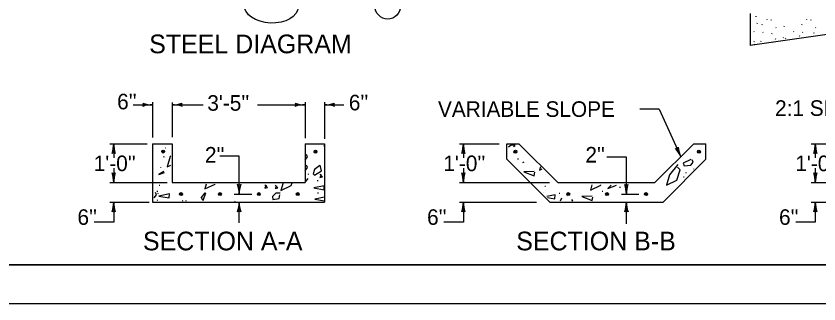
# Model space of a CAD drawing. Extents: x 999.2 to 1036.7, y 999.6 to 1022.6.
# Drawn here: x 1011.93 to 1022.25, y 1000 to 1003.7 of the extents above; entities that cross this region are included whole.
import ezdxf

# ---------------------------------------------------------------- set-up
doc = ezdxf.new("R2010")
doc.units = 0
for name, color, linetype in [('Level 1', 7, 'Continuous'), ('Level 10', 7, 'Continuous'), ('Level 11', 7, 'Continuous'), ('Level 14', 7, 'Continuous'), ('Level 5', 7, 'Continuous')]:
    doc.layers.add(name, color=color, linetype=linetype)

msp = doc.modelspace()

# ---------------------------------------------------------------- linework, layer by layer
at = {"layer": 'Level 1'}
for p, q in [((1021.37, 1003.728), (1021.37, 1003.317)), ((1021.444, 1003.687), (1021.448, 1003.695)), ((1021.581, 1003.654), (1021.585, 1003.648)), ((1021.635, 1003.652), (1021.639, 1003.646)), ((1022.091, 1003.654), (1022.095, 1003.648)), ((1022.146, 1003.652), (1022.149, 1003.646)), ((1021.459, 1003.601), (1021.463, 1003.609)), ((1021.524, 1003.583), (1021.528, 1003.592)), ((1021.7, 1003.55), (1021.704, 1003.544)), ((1021.807, 1003.561), (1021.811, 1003.57)), ((1022.034, 1003.583), (1022.038, 1003.592)), ((1022.21, 1003.55), (1022.214, 1003.544)), ((1022.42, 1003.467), (1021.37, 1003.317)), ((1021.417, 1003.5), (1021.421, 1003.494)), ((1021.53, 1003.489), (1021.534, 1003.484)), ((1021.649, 1003.468), (1021.653, 1003.476)), ((1021.927, 1003.5), (1021.931, 1003.494)), ((1022.005, 1003.439), (1022.008, 1003.448)), ((1022.04, 1003.489), (1022.044, 1003.484)), ((1022.188, 1003.475), (1022.191, 1003.484)), ((1021.419, 1003.367), (1021.423, 1003.376)), ((1021.42, 1003.336), (1021.424, 1003.33)), ((1021.505, 1003.371), (1021.509, 1003.379)), ((1021.652, 1003.358), (1021.656, 1003.365)), ((1021.696, 1003.399), (1021.7, 1003.408)), ((1021.794, 1003.421), (1021.798, 1003.415)), ((1021.825, 1003.41), (1021.829, 1003.419)), ((1013.438, 1002.558), (1013.688, 1002.558)), ((1013.688, 1002.591), (1013.688, 1002.138)), ((1013.938, 1002.587), (1013.938, 1002.143)), ((1013.938, 1002.558), (1014.337, 1002.558)), ((1015.038, 1002.558), (1015.647, 1002.558)), ((1015.647, 1002.591), (1015.647, 1002.13)), ((1015.897, 1002.589), (1015.897, 1002.121)), ((1015.897, 1002.558), (1016.147, 1002.558)), ((1020.199, 1002.501), (1019.949, 1002.501)), ((1020.199, 1002.501), (1020.478, 1001.891)), ((1013.137, 1002.058), (1013.619, 1002.058)), ((1013.188, 1002.058), (1013.188, 1001.876)), ((1013.688, 1002.058), (1013.938, 1002.058)), ((1013.688, 1002.058), (1013.688, 1001.308)), ((1013.938, 1002.058), (1013.938, 1001.558)), ((1015.647, 1002.058), (1015.647, 1001.558)), ((1015.647, 1002.058), (1015.897, 1002.058)), ((1015.897, 1002.058), (1015.897, 1001.308)), ((1017.631, 1002.058), (1018.142, 1002.058)), ((1017.631, 1002.058), (1018.113, 1002.058)), ((1017.682, 1002.058), (1017.682, 1001.876)), ((1018.239, 1002.058), (1018.395, 1002.058)), ((1018.239, 1001.86), (1018.239, 1002.058)), ((1018.395, 1002.058), (1018.895, 1001.558)), ((1020.145, 1001.558), (1020.645, 1002.058)), ((1020.645, 1002.058), (1020.801, 1002.058)), ((1020.801, 1001.86), (1020.801, 1002.058)), ((1022.154, 1002.058), (1022.706, 1002.058)), ((1022.154, 1002.058), (1022.636, 1002.058)), ((1022.206, 1002.058), (1022.206, 1001.876)), ((1014.801, 1001.898), (1014.551, 1001.898)), ((1014.801, 1001.411), (1014.801, 1001.898)), ((1019.778, 1001.886), (1019.528, 1001.886)), ((1019.778, 1001.41), (1019.778, 1001.886)), ((1018.239, 1001.86), (1018.792, 1001.308)), ((1020.249, 1001.308), (1020.801, 1001.86)), ((1013.188, 1001.745), (1013.188, 1001.558)), ((1017.682, 1001.745), (1017.682, 1001.558)), ((1022.206, 1001.745), (1022.206, 1001.558)), ((1013.137, 1001.558), (1013.877, 1001.558)), ((1013.938, 1001.558), (1015.647, 1001.558)), ((1017.631, 1001.558), (1018.79, 1001.558)), ((1018.895, 1001.558), (1020.145, 1001.558)), ((1022.154, 1001.558), (1023.67, 1001.558)), ((1022.154, 1001.558), (1023.314, 1001.558)), ((1014.738, 1001.411), (1014.962, 1001.411)), ((1019.716, 1001.41), (1019.939, 1001.41)), ((1013.137, 1001.308), (1013.645, 1001.308)), ((1013.188, 1001.308), (1013.188, 1001.052)), ((1013.688, 1001.308), (1015.897, 1001.308)), ((1014.801, 1001.042), (1014.801, 1001.308)), ((1017.631, 1001.308), (1018.624, 1001.308)), ((1017.682, 1001.308), (1017.682, 1001.052)), ((1018.792, 1001.308), (1020.249, 1001.308)), ((1019.778, 1001.027), (1019.778, 1001.308)), ((1022.154, 1001.308), (1023.565, 1001.308)), ((1022.206, 1001.308), (1022.206, 1001.052)), ((1013.188, 1001.052), (1012.938, 1001.052)), ((1017.682, 1001.052), (1017.432, 1001.052)), ((1022.206, 1001.052), (1021.956, 1001.052))]:
    msp.add_line(p, q, dxfattribs=at)
for points in [[(1015.897, 1002.029), (1015.886, 1002.028)], [(1015.65, 1001.922), (1015.647, 1001.92)], [(1015.647, 1001.847), (1015.649, 1001.847), (1015.678, 1001.887), (1015.665, 1001.919)], [(1015.65, 1001.786), (1015.647, 1001.784)], [(1015.647, 1001.711), (1015.649, 1001.711), (1015.678, 1001.751), (1015.665, 1001.783)], [(1015.837, 1001.776), (1015.768, 1001.725), (1015.751, 1001.672), (1015.771, 1001.653), (1015.858, 1001.708), (1015.843, 1001.78)], [(1015.682, 1001.61), (1015.647, 1001.57)], [(1015.693, 1001.665), (1015.682, 1001.664)], [(1015.815, 1001.58), (1015.804, 1001.579)], [(1015.854, 1001.656), (1015.837, 1001.622), (1015.871, 1001.63), (1015.84, 1001.665)], [(1015.146, 1001.523), (1015.129, 1001.488), (1015.163, 1001.496), (1015.132, 1001.531)], [(1015.279, 1001.518), (1015.263, 1001.484), (1015.296, 1001.492), (1015.265, 1001.527)], [(1015.366, 1001.553), (1015.338, 1001.457), (1015.47, 1001.521), (1015.481, 1001.555)], [(1015.895, 1001.518), (1015.761, 1001.491), (1015.894, 1001.467), (1015.895, 1001.52)], [(1015.327, 1001.421), (1015.273, 1001.423), (1015.229, 1001.378), (1015.233, 1001.339), (1015.314, 1001.353), (1015.325, 1001.402)], [(1015.897, 1001.371), (1015.775, 1001.346), (1015.897, 1001.325)], [(1015.819, 1001.422), (1015.808, 1001.421)]]:
    msp.add_lwpolyline(points, dxfattribs=at)
for centre, radius in [((1016.71, 1003.822), 0.164), ((1013.824, 1001.956), 0.0188), ((1013.824, 1001.956), 0.00938), ((1015.782, 1001.955), 0.0188), ((1015.782, 1001.955), 0.00938), ((1018.351, 1001.955), 0.0188), ((1018.351, 1001.955), 0.00938), ((1020.71, 1001.955), 0.0188), ((1020.71, 1001.955), 0.00938), ((1014.053, 1001.411), 0.0188), ((1014.053, 1001.411), 0.00938), ((1014.553, 1001.411), 0.0188), ((1014.553, 1001.411), 0.00938), ((1015.053, 1001.411), 0.0188), ((1015.053, 1001.411), 0.00938), ((1015.553, 1001.411), 0.0188), ((1015.553, 1001.411), 0.00938), ((1019.03, 1001.41), 0.0188), ((1019.03, 1001.41), 0.00938), ((1019.53, 1001.41), 0.0188), ((1019.53, 1001.41), 0.00938), ((1020.03, 1001.41), 0.0188), ((1020.03, 1001.41), 0.00938)]:
    msp.add_circle(centre, radius, dxfattribs=at)
for centre, radius, start, end in [((1013.54, 1002.558), 0.0313, 318.7746, 40.8913), ((1013.688, 1002.948), 0.391, 251.3472, 269.9939), ((1013.688, 1002.167), 0.391, 90, 108.6688), ((1013.688, 1002.167), 0.391, 89.9878, 90), ((1013.938, 1002.948), 0.391, 270, 288.6688), ((1013.938, 1002.948), 0.391, 269.9878, 270), ((1013.938, 1002.167), 0.391, 71.3472, 89.9939), ((1014.087, 1002.557), 0.0313, 138.7746, 220.8913), ((1015.498, 1002.558), 0.0313, 318.7746, 40.8913), ((1015.647, 1002.167), 0.391, 90, 108.6688), ((1015.647, 1002.948), 0.391, 251.3472, 269.9939), ((1015.647, 1002.167), 0.391, 89.9878, 90), ((1015.897, 1002.948), 0.391, 269.9878, 270), ((1015.897, 1002.948), 0.391, 270, 288.6688), ((1015.897, 1002.167), 0.391, 71.3472, 89.9939), ((1016.045, 1002.557), 0.0313, 138.7746, 220.8913), ((1012.797, 1002.058), 0.391, 341.3472, 359.9939), ((1013.579, 1002.058), 0.391, 180, 198.6688), ((1013.579, 1002.058), 0.391, 179.9878, 180), ((1017.291, 1002.058), 0.391, 341.3472, 359.9939), ((1018.073, 1002.058), 0.391, 180, 198.6688), ((1018.073, 1002.058), 0.391, 179.9878, 180), ((1020.417, 1002.026), 0.0313, 253.3793, 335.496), ((1020.123, 1001.728), 0.391, 24.6047, 43.2735), ((1020.834, 1002.054), 0.391, 185.9519, 204.5986), ((1021.815, 1002.058), 0.391, 341.3472, 359.9939), ((1022.597, 1002.058), 0.391, 180, 198.6688), ((1022.597, 1002.058), 0.391, 179.9878, 180), ((1013.188, 1001.909), 0.0313, 48.7746, 130.8913), ((1017.682, 1001.909), 0.0313, 48.7746, 130.8913), ((1020.123, 1001.728), 0.391, 24.5925, 24.6047), ((1022.206, 1001.909), 0.0313, 48.7746, 130.8913), ((1013.188, 1001.706), 0.0313, 228.7746, 310.8913), ((1012.797, 1001.558), 0.391, 0, 18.6688), ((1013.579, 1001.558), 0.391, 161.3472, 179.9939), ((1017.682, 1001.706), 0.0313, 228.7746, 310.8913), ((1017.291, 1001.558), 0.391, 0, 18.6688), ((1018.073, 1001.558), 0.391, 161.3472, 179.9939), ((1022.206, 1001.706), 0.0313, 228.7746, 310.8913), ((1021.815, 1001.558), 0.391, 0, 18.6688), ((1022.597, 1001.558), 0.391, 161.3472, 179.9939), ((1012.797, 1001.558), 0.391, 359.9878, 0), ((1014.801, 1001.559), 0.0313, 228.7746, 310.8913), ((1014.41, 1001.411), 0.391, 0, 18.6688), ((1015.192, 1001.411), 0.391, 161.3472, 179.9939), ((1017.291, 1001.558), 0.391, 359.9878, 0), ((1019.778, 1001.558), 0.0313, 228.7746, 310.8913), ((1019.387, 1001.41), 0.391, 0, 18.6688), ((1020.169, 1001.41), 0.391, 161.3472, 179.9939), ((1021.815, 1001.558), 0.391, 359.9878, 0), ((1014.41, 1001.411), 0.391, 359.9878, 0), ((1019.387, 1001.41), 0.391, 359.9878, 0), ((1012.797, 1001.308), 0.391, 341.3472, 359.9939), ((1013.579, 1001.308), 0.391, 180, 198.6688), ((1013.579, 1001.308), 0.391, 179.9878, 180), ((1014.41, 1001.308), 0.391, 341.3472, 359.9939), ((1015.192, 1001.308), 0.391, 180, 198.6688), ((1015.192, 1001.308), 0.391, 179.9878, 180), ((1017.291, 1001.308), 0.391, 341.3472, 359.9939), ((1018.073, 1001.308), 0.391, 180, 198.6688), ((1018.073, 1001.308), 0.391, 179.9878, 180), ((1019.387, 1001.308), 0.391, 341.3472, 359.9939), ((1020.169, 1001.308), 0.391, 180, 198.6688), ((1020.169, 1001.308), 0.391, 179.9878, 180), ((1021.815, 1001.308), 0.391, 341.3472, 359.9939), ((1022.597, 1001.308), 0.391, 180, 198.6688), ((1022.597, 1001.308), 0.391, 179.9878, 180), ((1013.188, 1001.159), 0.0313, 48.7746, 130.8913), ((1014.801, 1001.159), 0.0313, 48.7746, 130.8913), ((1017.682, 1001.159), 0.0313, 48.7746, 130.8913), ((1019.778, 1001.159), 0.0313, 48.7746, 130.8913), ((1022.206, 1001.159), 0.0313, 48.7746, 130.8913)]:
    msp.add_arc(centre, radius, start, end, dxfattribs=at)
msp.add_ellipse((1015.212, 1003.827), major_axis=(0.347, -0.013), ratio=0.63503, dxfattribs=at)
at = {"layer": 'Level 10'}
msp.add_line((1035.5, 1000.5), (1007, 1000.5), dxfattribs=at)
at = {"layer": 'Level 11'}
msp.add_lwpolyline([(1007, 1000.5), (1035.5, 1000.5), (1035.5, 1021.5), (1007, 1021.5)], close=True, dxfattribs=at)
at = {"layer": 'Level 14'}
msp.add_line((1036, 1000), (1000, 1000), dxfattribs=at)
at = {"layer": 'Level 5'}
for points in [[(1013.853, 1001.999), (1013.85, 1001.999)], [(1018.295, 1002.039), (1018.261, 1002.012)], [(1018.348, 1002.035), (1018.296, 1002.039)], [(1018.296, 1002.039), (1018.296, 1002.039)], [(1018.296, 1002.039), (1018.296, 1002.039)], [(1018.327, 1002.023), (1018.347, 1002.034)], [(1013.836, 1001.887), (1013.825, 1001.886)], [(1013.922, 1001.901), (1013.915, 1001.893), (1013.876, 1001.761), (1013.921, 1001.783)], [(1018.389, 1001.861), (1018.378, 1001.859)], [(1018.458, 1001.82), (1018.441, 1001.813)], [(1020.437, 1001.79), (1020.334, 1001.658), (1020.295, 1001.526), (1020.427, 1001.59), (1020.471, 1001.722), (1020.434, 1001.756)], [(1020.607, 1001.855), (1020.509, 1001.809), (1020.519, 1001.773), (1020.606, 1001.78), (1020.635, 1001.82), (1020.623, 1001.852)], [(1013.834, 1001.702), (1013.769, 1001.662), (1013.841, 1001.689)], [(1013.795, 1001.75), (1013.794, 1001.756)], [(1018.592, 1001.702), (1018.461, 1001.697), (1018.593, 1001.647), (1018.599, 1001.69)], [(1018.672, 1001.759), (1018.66, 1001.718), (1018.696, 1001.735)], [(1020.548, 1001.683), (1020.537, 1001.681)], [(1020.64, 1001.733), (1020.639, 1001.732)], [(1020.521, 1001.628), (1020.51, 1001.627)], [(1013.782, 1001.52), (1013.771, 1001.519)], [(1014.378, 1001.539), (1014.359, 1001.476), (1014.491, 1001.54), (1014.491, 1001.54)], [(1018.74, 1001.508), (1018.729, 1001.506)], [(1019.335, 1001.528), (1019.316, 1001.463), (1019.448, 1001.527), (1019.448, 1001.528)], [(1019.581, 1001.527), (1019.541, 1001.483), (1019.652, 1001.527)], [(1019.702, 1001.497), (1019.691, 1001.496)], [(1013.706, 1001.361), (1013.707, 1001.361), (1013.737, 1001.401), (1013.724, 1001.433)], [(1013.755, 1001.444), (1013.744, 1001.443)], [(1013.763, 1001.413), (1013.757, 1001.416)], [(1013.903, 1001.413), (1013.769, 1001.385), (1013.902, 1001.362), (1013.903, 1001.415)], [(1014.335, 1001.334), (1014.313, 1001.369)], [(1014.317, 1001.367), (1014.365, 1001.426)], [(1014.371, 1001.425), (1014.369, 1001.424), (1014.333, 1001.323)], [(1018.712, 1001.431), (1018.712, 1001.431)], [(1018.861, 1001.4), (1018.754, 1001.378)], [(1018.763, 1001.366), (1018.859, 1001.349), (1018.861, 1001.402)], [(1018.924, 1001.418), (1018.912, 1001.416)], [(1019.026, 1001.378), (1019.026, 1001.378)], [(1019.026, 1001.378), (1019.026, 1001.378)], [(1019.026, 1001.378), (1019.026, 1001.378)], [(1019.026, 1001.378), (1019.026, 1001.378)], [(1019.026, 1001.378), (1019.026, 1001.378)], [(1019.026, 1001.378), (1019.026, 1001.378)], [(1019.026, 1001.378), (1019.027, 1001.378)], [(1019.027, 1001.378), (1019.027, 1001.378)], [(1019.027, 1001.378), (1019.027, 1001.378)], [(1019.027, 1001.378), (1019.027, 1001.378)], [(1019.027, 1001.378), (1019.027, 1001.378)], [(1019.027, 1001.378), (1019.027, 1001.378)], [(1019.027, 1001.378), (1019.027, 1001.378)], [(1019.338, 1001.385), (1019.207, 1001.379), (1019.339, 1001.329), (1019.345, 1001.372)], [(1019.477, 1001.443), (1019.466, 1001.442)], [(1013.752, 1001.332), (1013.741, 1001.33)], [(1014.078, 1001.322), (1014.067, 1001.32)], [(1014.117, 1001.33), (1014.113, 1001.318)], [(1014.75, 1001.318), (1014.745, 1001.317)], [(1018.942, 1001.359), (1018.928, 1001.321)], [(1019.091, 1001.32), (1019.078, 1001.34)]]:
    msp.add_lwpolyline(points, dxfattribs=at)

# ---------------------------------------------------------------- texts
at = {"layer": 'Level 1'}
for s, height, p in [('STEEL DIAGRAM', 0.24, (1013.644, 1003.219)), ("6''", 0.2, (1013.232, 1002.499)), ("3'-5''", 0.2, (1014.391, 1002.481)), ("6''", 0.2, (1016.21, 1002.486)), ('VARIABLE SLOPE', 0.2, (1017.356, 1002.402)), ('2:1 SLOPE', 0.2, (1021.689, 1002.415)), ("2''", 0.2, (1014.361, 1001.815)), ("2''", 0.2, (1019.251, 1001.816)), ("1'-0''", 0.2, (1012.931, 1001.705)), ("1'-0''", 0.2, (1017.425, 1001.705)), ("1'-0''", 0.2, (1021.949, 1001.705)), ("6''", 0.2, (1012.722, 1001.015)), ("6''", 0.2, (1017.216, 1001.015)), ("6''", 0.2, (1021.74, 1001.015)), ('SECTION A-A', 0.24, (1013.564, 1000.688)), ('SECTION B-B', 0.24, (1018.362, 1000.688))]:
    msp.add_text(s, height=height, dxfattribs=at).set_placement(p)

doc.saveas('drawing.dxf')
